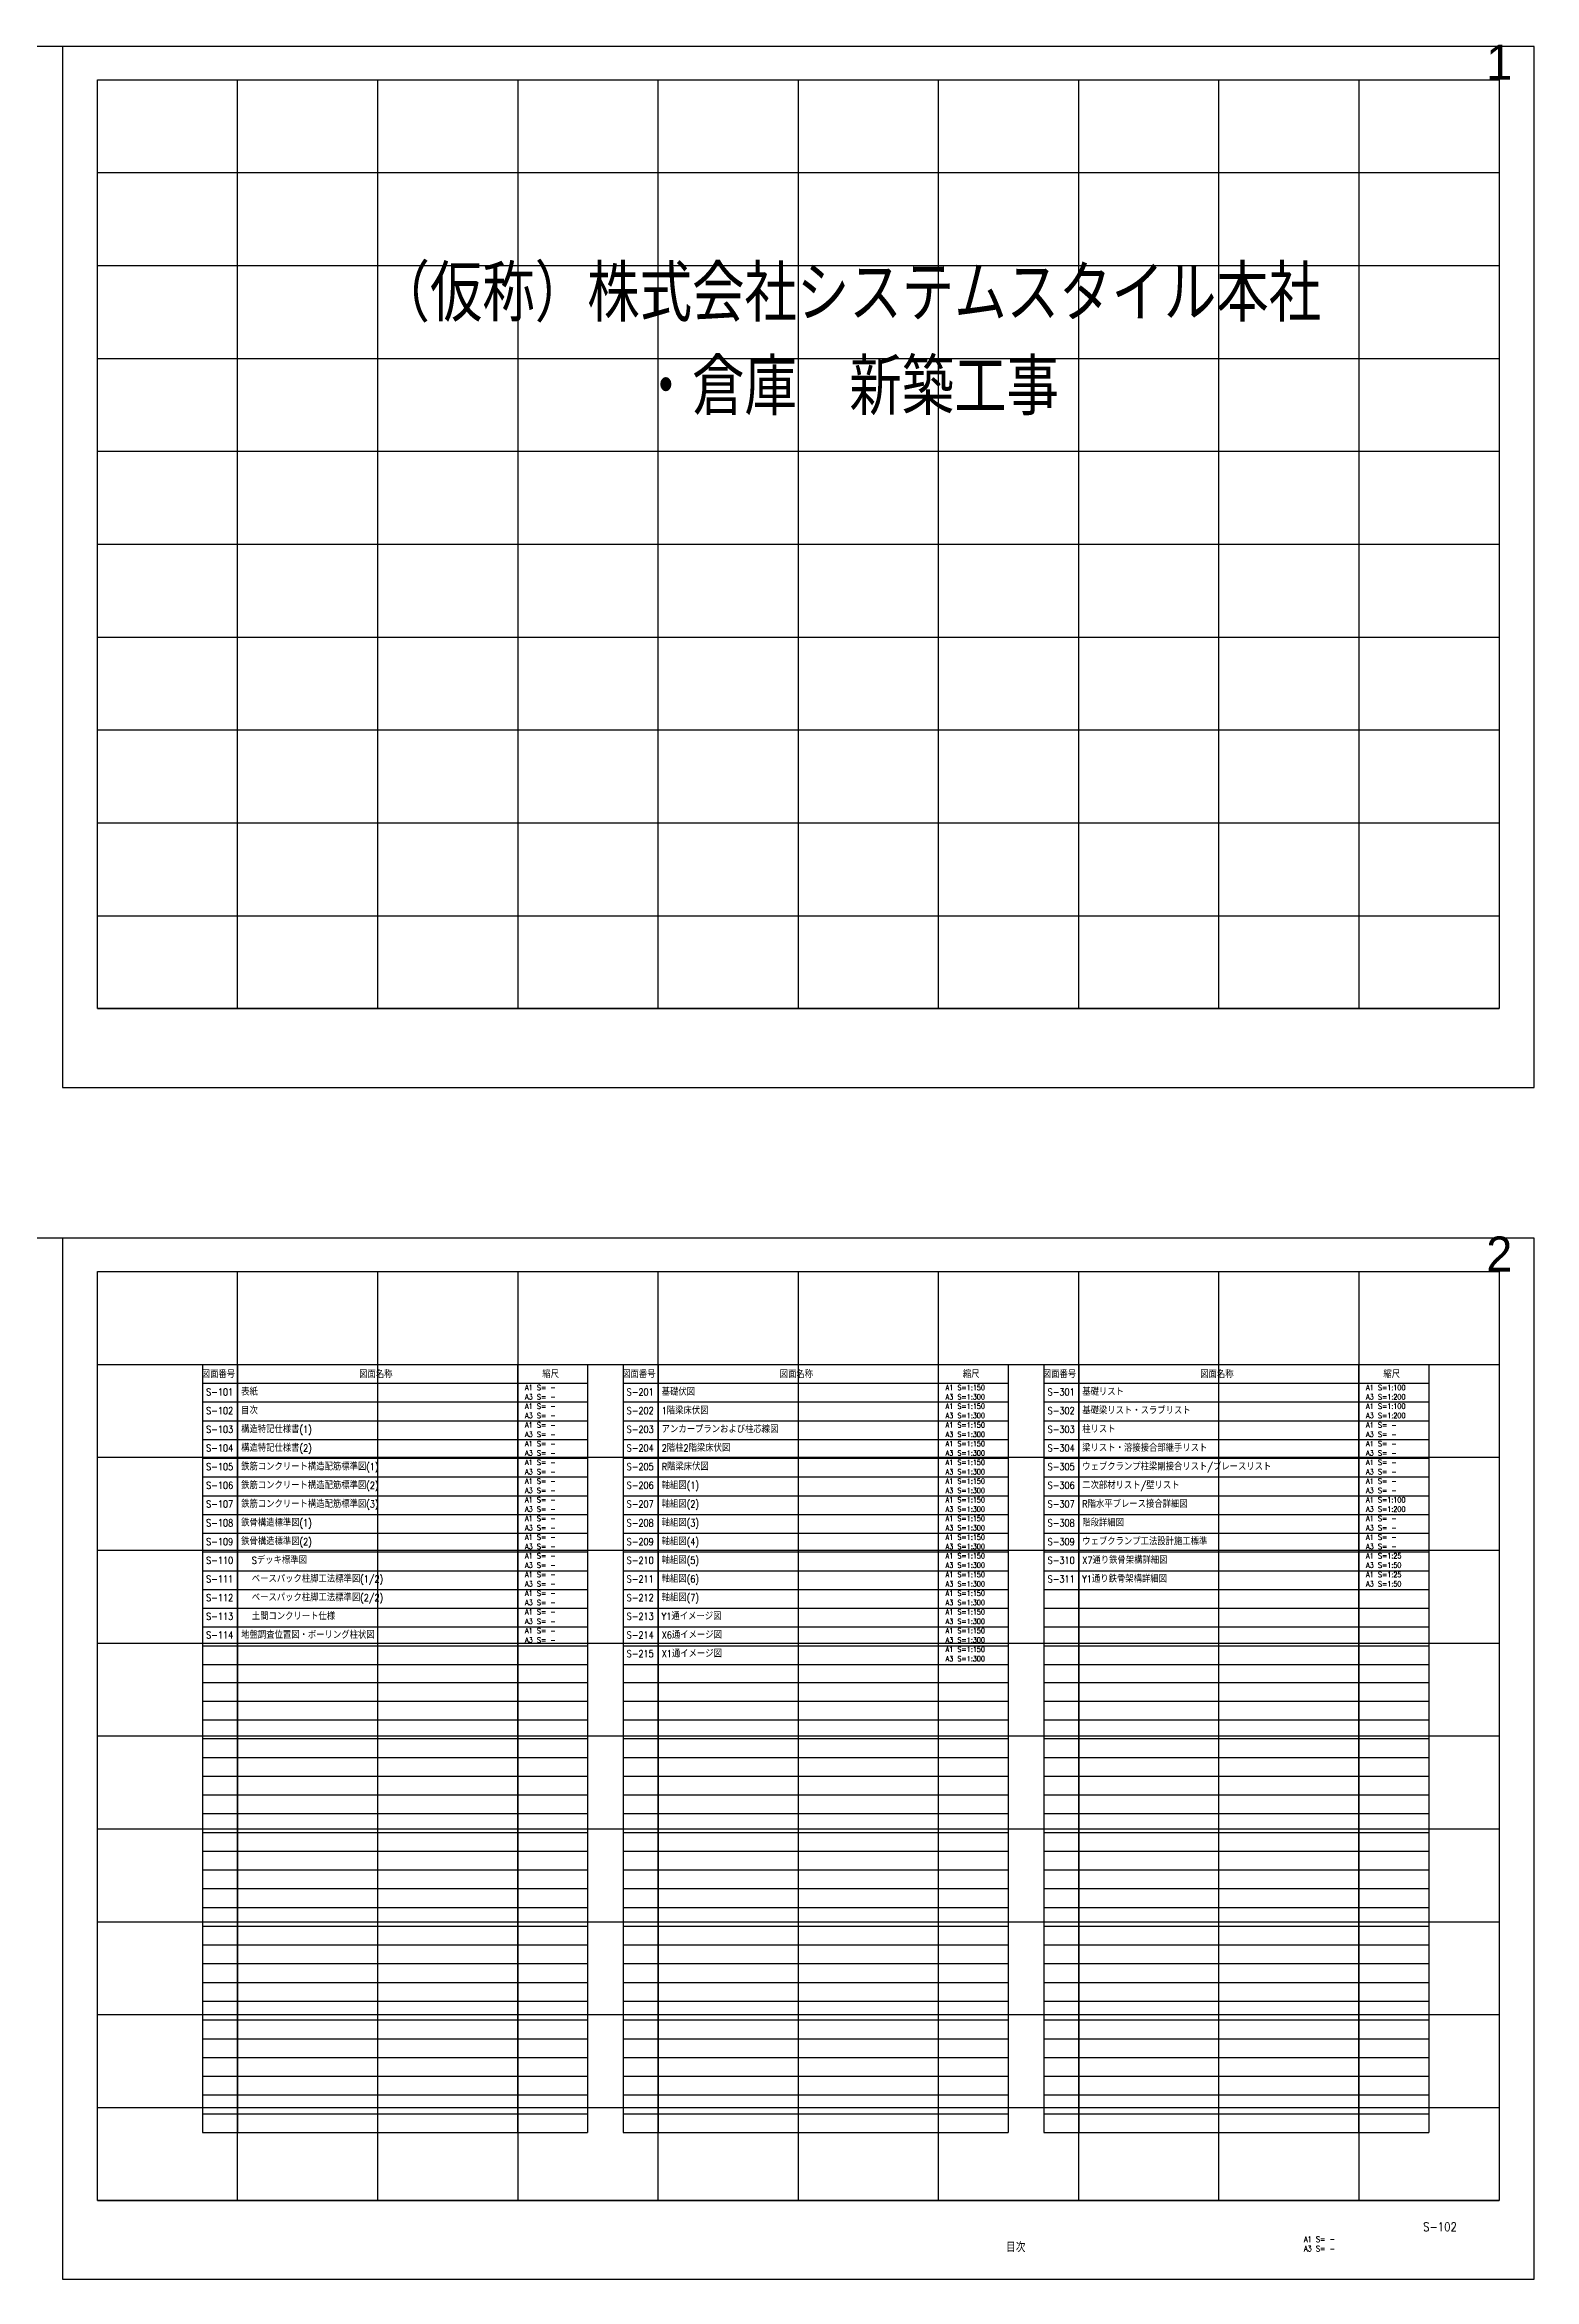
# Model space of a CAD drawing. Extents: x -180000 to 810000, y -1678500 to 210463.
# Drawn here: x -2532 to 210000, y -318500 to 250 of the extents above; entities that cross this region are included whole.
import ezdxf

# ---------------------------------------------------------------- set-up
doc = ezdxf.new("R2010")
doc.units = 0
doc.header["$MEASUREMENT"] = 0
doc.layers.get('Defpoints').update_dxf_attribs({"color": 251, "linetype": 'CONTINUOUS'})
doc.layers.add('99_レイアウト枠', color=251, linetype='CONTINUOUS', plot=False)
doc.layers.add('99_頁番号', color=6, linetype='CONTINUOUS')
doc.styles.add('DRACAD', font='txt', dxfattribs={"width": 0.85, "bigfont": 'extfont2'})
doc.styles.get("Standard").update_dxf_attribs({"font": 'Osaka.ttc'})
doc.dimstyles.get("Standard").update_dxf_attribs({"dimtxt": 0.18, "dimasz": 0.18, "dimexe": 0.18, "dimexo": 0.0625, "dimgap": 0.09, "dimtad": 0, "dimtih": 1, "dimtoh": 1, "dimdec": 4, "dimzin": 0, "dimdsep": 46, "dimtxsty": 'Standard', "dimcen": 0.09, "dimadec": 0, "dimazin": 0, "dimtfac": 1, "dimtdec": 4, "dimtofl": 0, "dimtmove": 0, "dimatfit": 3, "dimfxl": 1, "dimtolj": 1, "dimtzin": 0, "dimarcsym": 0})

# ---------------------------------------------------------------- blocks, each defined once
blk = doc.blocks.new('*D7831')
at = {"layer": '99_レイアウト枠', "color": 0, "lineweight": -2}
for p, q in [((0, 0), (-66617, 0)), ((-66616, 0), (-66616, -79695)), ((-66616, -170000), (-66616, -90305)), ((0, -170000), (-66617, -170000))]:
    blk.add_line(p, q, dxfattribs=at)
at = {"layer": '99_レイアウト枠', "color": 0}
for points in [[(-66616, 0), (-66616, 0), (-66616, 0)], [(-66616, -170000), (-66616, -170000), (-66616, -170000)]]:
    blk.add_solid(points, dxfattribs=at)
at = {"layer": 'Defpoints', "color": 0}
for p in [(0, 0), (-66616, -170000), (0, -170000)]:
    blk.add_point(p, dxfattribs=at)
at = {"layer": '99_レイアウト枠', "color": 0, "insert": (-66616, -85000), "char_height": 10000, "attachment_point": 5}
blk.add_mtext('\\A1;170000', dxfattribs=at)

msp = doc.modelspace()

# ---------------------------------------------------------------- linework, layer by layer
at = {"layer": '99_レイアウト枠'}
for p, q in [((5000, -137250), (5000, -4750)), ((25000, -137250), (25000, -4750)), ((45000, -137250), (45000, -4750)), ((65000, -137250), (65000, -4750)), ((85000, -137250), (85000, -4750)), ((105000, -137250), (105000, -4750)), ((125000, -137250), (125000, -4750)), ((145000, -137250), (145000, -4750)), ((165000, -137250), (165000, -4750)), ((185000, -137250), (185000, -4750)), ((5000, -18000), (205000, -18000)), ((5000, -31250), (205000, -31250)), ((5000, -44500), (205000, -44500)), ((5000, -57750), (205000, -57750)), ((5000, -71000), (205000, -71000)), ((5000, -84250), (205000, -84250)), ((5000, -97500), (205000, -97500)), ((5000, -110750), (205000, -110750)), ((5000, -124000), (205000, -124000)), ((5000, -137250), (205000, -137250)), ((5000, -307250), (5000, -174750)), ((25000, -307250), (25000, -174750)), ((45000, -307250), (45000, -174750)), ((65000, -307250), (65000, -174750)), ((85000, -307250), (85000, -174750)), ((105000, -307250), (105000, -174750)), ((125000, -307250), (125000, -174750)), ((145000, -307250), (145000, -174750)), ((165000, -307250), (165000, -174750)), ((185000, -307250), (185000, -174750)), ((5000, -188000), (205000, -188000)), ((5000, -201250), (205000, -201250)), ((5000, -214500), (205000, -214500)), ((5000, -227750), (205000, -227750)), ((5000, -241000), (205000, -241000)), ((5000, -254250), (205000, -254250)), ((5000, -267500), (205000, -267500)), ((5000, -280750), (205000, -280750)), ((5000, -294000), (205000, -294000)), ((5000, -307250), (205000, -307250))]:
    msp.add_line(p, q, dxfattribs=at)
for points in [[(0, -148500), (210000, -148500), (210000, 0), (0, 0)], [(5000, -4750), (205000, -4750), (205000, -137250), (5000, -137250)], [(0, -318500), (210000, -318500), (210000, -170000), (0, -170000)], [(5000, -174750), (205000, -174750), (205000, -307250), (5000, -307250)]]:
    msp.add_lwpolyline(points, close=True, dxfattribs=at)
at = {"layer": '99_頁番号'}
for p, q in [((20000, -188000), (74935.9, -188000)), ((20000, -188000), (20000, -297550)), ((25000, -188000), (25000, -297550)), ((64935.9, -188000), (64935.9, -297550)), ((74935.9, -188000), (74935.9, -297550)), ((80000, -188000), (134935.9, -188000)), ((80000, -188000), (80000, -297550)), ((85000, -188000), (85000, -297550)), ((124935.9, -188000), (124935.9, -297550)), ((134935.9, -188000), (134935.9, -297550)), ((140000, -188000), (194935.9, -188000)), ((140000, -188000), (140000, -297550)), ((145000, -188000), (145000, -297550)), ((184935.9, -188000), (184935.9, -297550)), ((194935.9, -188000), (194935.9, -297550)), ((20000, -190675), (74935.9, -190675)), ((80000, -190675), (134935.9, -190675)), ((140000, -190675), (194935.9, -190675)), ((20000, -193350), (74935.9, -193350)), ((80000, -193350), (134935.9, -193350)), ((140000, -193350), (194935.9, -193350)), ((20000, -196025), (74935.9, -196025)), ((80000, -196025), (134935.9, -196025)), ((140000, -196025), (194935.9, -196025)), ((20000, -198700), (74935.9, -198700)), ((80000, -198700), (134935.9, -198700)), ((140000, -198700), (194935.9, -198700)), ((20000, -201375), (74935.9, -201375)), ((80000, -201375), (134935.9, -201375)), ((140000, -201375), (194935.9, -201375)), ((20000, -204050), (74935.9, -204050)), ((20000, -206725), (74935.9, -206725)), ((80000, -204050), (134935.9, -204050)), ((80000, -206725), (134935.9, -206725)), ((140000, -204050), (194935.9, -204050)), ((140000, -206725), (194935.9, -206725)), ((20000, -209400), (74935.9, -209400)), ((80000, -209400), (134935.9, -209400)), ((140000, -209400), (194935.9, -209400)), ((20000, -212075), (74935.9, -212075)), ((80000, -212075), (134935.9, -212075)), ((140000, -212075), (194935.9, -212075)), ((20000, -214750), (74935.9, -214750)), ((80000, -214750), (134935.9, -214750)), ((140000, -214750), (194935.9, -214750)), ((20000, -217425), (74935.9, -217425)), ((80000, -217425), (134935.9, -217425)), ((140000, -217425), (194935.9, -217425)), ((20000, -220100), (74935.9, -220100)), ((20000, -222775), (74935.9, -222775)), ((80000, -220100), (134935.9, -220100)), ((80000, -222775), (134935.9, -222775)), ((140000, -220100), (194935.9, -220100)), ((140000, -222775), (194935.9, -222775)), ((20000, -225450), (74935.9, -225450)), ((80000, -225450), (134935.9, -225450)), ((140000, -225450), (194935.9, -225450)), ((20000, -228125), (74935.9, -228125)), ((80000, -228125), (134935.9, -228125)), ((140000, -228125), (194935.9, -228125)), ((20000, -230800), (74935.9, -230800)), ((80000, -230800), (134935.9, -230800)), ((140000, -230800), (194935.9, -230800)), ((20000, -233350), (74935.9, -233350)), ((80000, -233350), (134935.9, -233350)), ((140000, -233350), (194935.9, -233350)), ((20000, -236025), (74935.9, -236025)), ((20000, -238700), (74935.9, -238700)), ((80000, -236025), (134935.9, -236025)), ((80000, -238700), (134935.9, -238700)), ((140000, -236025), (194935.9, -236025)), ((140000, -238700), (194935.9, -238700)), ((20000, -241375), (74935.9, -241375)), ((80000, -241375), (134935.9, -241375)), ((140000, -241375), (194935.9, -241375)), ((20000, -244050), (74935.9, -244050)), ((80000, -244050), (134935.9, -244050)), ((140000, -244050), (194935.9, -244050)), ((20000, -246725), (74935.9, -246725)), ((80000, -246725), (134935.9, -246725)), ((140000, -246725), (194935.9, -246725)), ((20000, -249400), (74935.9, -249400)), ((80000, -249400), (134935.9, -249400)), ((140000, -249400), (194935.9, -249400)), ((20000, -252075), (74935.9, -252075)), ((20000, -254750), (74935.9, -254750)), ((80000, -252075), (134935.9, -252075)), ((80000, -254750), (134935.9, -254750)), ((140000, -252075), (194935.9, -252075)), ((140000, -254750), (194935.9, -254750)), ((20000, -257425), (74935.9, -257425)), ((80000, -257425), (134935.9, -257425)), ((140000, -257425), (194935.9, -257425)), ((20000, -260100), (74935.9, -260100)), ((80000, -260100), (134935.9, -260100)), ((140000, -260100), (194935.9, -260100)), ((20000, -262775), (74935.9, -262775)), ((80000, -262775), (134935.9, -262775)), ((140000, -262775), (194935.9, -262775)), ((20000, -265450), (74935.9, -265450)), ((80000, -265450), (134935.9, -265450)), ((140000, -265450), (194935.9, -265450)), ((20000, -268125), (74935.9, -268125)), ((20000, -270800), (74935.9, -270800)), ((80000, -268125), (134935.9, -268125)), ((80000, -270800), (134935.9, -270800)), ((140000, -268125), (194935.9, -268125)), ((140000, -270800), (194935.9, -270800)), ((20000, -273475), (74935.9, -273475)), ((80000, -273475), (134935.9, -273475)), ((140000, -273475), (194935.9, -273475)), ((20000, -276150), (74935.9, -276150)), ((80000, -276150), (134935.9, -276150)), ((140000, -276150), (194935.9, -276150)), ((20000, -278825), (74935.9, -278825)), ((80000, -278825), (134935.9, -278825)), ((140000, -278825), (194935.9, -278825)), ((20000, -281500), (74935.9, -281500)), ((80000, -281500), (134935.9, -281500)), ((140000, -281500), (194935.9, -281500)), ((20000, -284175), (74935.9, -284175)), ((20000, -286850), (74935.9, -286850)), ((80000, -284175), (134935.9, -284175)), ((80000, -286850), (134935.9, -286850)), ((140000, -284175), (194935.9, -284175)), ((140000, -286850), (194935.9, -286850)), ((20000, -289525), (74935.9, -289525)), ((80000, -289525), (134935.9, -289525)), ((140000, -289525), (194935.9, -289525)), ((20000, -292200), (74935.9, -292200)), ((80000, -292200), (134935.9, -292200)), ((140000, -292200), (194935.9, -292200)), ((20000, -294875), (74935.9, -294875)), ((80000, -294875), (134935.9, -294875)), ((140000, -294875), (194935.9, -294875)), ((20000, -297550), (74935.9, -297550)), ((80000, -297550), (134935.9, -297550)), ((140000, -297550), (194935.9, -297550))]:
    msp.add_line(p, q, dxfattribs=at)

# ---------------------------------------------------------------- texts
at = {"layer": '99_レイアウト枠', "char_height": 5000, "attachment_point": 8}
for s, insert in [('1', (205000, -4750)), ('2', (205000, -174750))]:
    msp.add_mtext(s, dxfattribs=dict(at, insert=insert))
at = {"layer": '99_頁番号', "insert": (45000, -31250), "char_height": 8000, "width": 134539.655, "attachment_point": 1, "style": 'DRACAD'}
msp.add_mtext('\\pxqc;（仮称）株式会社システムスタイル本社・倉庫\u3000新築工事', dxfattribs=at)
at = {"layer": '99_頁番号', "style": 'DRACAD'}
for s, insert, char_height, width, attachment_point, line_spacing_factor in [('図面番号', (22250, -189416.7), 1000, 4500, 5, 1.6), ('図面名称', (44717.9, -189416.7), 1000, 39435.874, 5, 1.6), ('A1 S= - ^JA3 S= - \\PA1 S= - ^JA3 S= - \\PA1 S= - ^JA3 S= - \\PA1 S= - ^JA3 S= - \\PA1 S= - ^JA3 S= - \\PA1 S= - ^JA3 S= - \\PA1 S= - ^JA3 S= - \\PA1 S= - ^JA3 S= - \\PA1 S= - ^JA3 S= - \\PA1 S= - ^JA3 S= - \\PA1 S= - ^JA3 S= - \\PA1 S= - ^JA3 S= - \\PA1 S= - ^JA3 S= - \\PA1 S= - ^JA3 S= - ', (66000, -190925), 750, 8935.874, 1, 1.066667), ('縮尺', (69653.8, -189416.7), 1000, 9435.874, 5, 1.6), ('図面番号', (82250, -189416.7), 1000, 4500, 5, 1.6), ('図面名称', (104717.9, -189416.7), 1000, 39435.874, 5, 1.6), ('A1 S=1:150^JA3 S=1:300\\PA1 S=1:150^JA3 S=1:300\\PA1 S=1:150^JA3 S=1:300\\PA1 S=1:150^JA3 S=1:300\\PA1 S=1:150^JA3 S=1:300\\PA1 S=1:150^JA3 S=1:300\\PA1 S=1:150^JA3 S=1:300\\PA1 S=1:150^JA3 S=1:300\\PA1 S=1:150^JA3 S=1:300\\PA1 S=1:150^JA3 S=1:300\\PA1 S=1:150^JA3 S=1:300\\PA1 S=1:150^JA3 S=1:300\\PA1 S=1:150^JA3 S=1:300\\PA1 S=1:150^JA3 S=1:300\\PA1 S=1:150^JA3 S=1:300', (126000, -190925), 750, 10804.015, 1, 1.066667), ('縮尺', (129653.8, -189416.7), 1000, 9435.874, 5, 1.6), ('図面番号', (142250, -189416.7), 1000, 4500, 5, 1.6), ('図面名称', (164717.9, -189416.7), 1000, 39435.874, 5, 1.6), ('A1 S=1:100^JA3 S=1:200\\PA1 S=1:100^JA3 S=1:200\\PA1 S= - ^JA3 S= - \\PA1 S= - ^JA3 S= - \\PA1 S= - ^JA3 S= - \\PA1 S= - ^JA3 S= - \\PA1 S=1:100^JA3 S=1:200\\PA1 S= - ^JA3 S= - \\PA1 S= - ^JA3 S= - \\PA1 S=1:25^JA3 S=1:50\\PA1 S=1:25^JA3 S=1:50', (186000, -190925), 750, 8656.876, 1, 1.066667), ('縮尺', (189653.8, -189416.7), 1000, 9435.874, 5, 1.6), ('S-101\\PS-102\\PS-103\\PS-104\\PS-105\\PS-106\\PS-107\\PS-108\\PS-109\\PS-110\\PS-111\\PS-112\\PS-113\\PS-114', (20500, -191425), 1000, 4500, 1, 1.6), ('表紙\\P目次\\P構造特記仕様書(1)\\P構造特記仕様書(2)\\P鉄筋コンクリート構造配筋標準図(1)\\P鉄筋コンクリート構造配筋標準図(2)\\P鉄筋コンクリート構造配筋標準図(3)\\P鉄骨構造標準図(1)  \\P鉄骨構造標準図(2)  \\P  Sデッキ標準図  \\P  ベースパック柱脚工法標準図(1/2)  \\P  ベースパック柱脚工法標準図(2/2)  \\P  土間コンクリート仕様  \\P地盤調査位置図・ボーリング柱状図', (25500, -191425), 1000, 39500, 1, 1.6), ('S-201\\PS-202\\PS-203\\PS-204\\PS-205\\PS-206\\PS-207\\PS-208\\PS-209\\PS-210\\PS-211\\PS-212\\PS-213\\PS-214\\PS-215', (80500, -191425), 1000, 10804.015, 1, 1.6), ('基礎伏図\\P1階梁床伏図\\Pアンカープランおよび柱芯線図\\P2階柱2階梁床伏図\\PR階梁床伏図\\P軸組図(1)\\P軸組図(2)\\P軸組図(3)\\P軸組図(4)\\P軸組図(5)\\P軸組図(6)\\P軸組図(7)\\PY1通イメージ図\\PX6通イメージ図\\PX1通イメージ図', (85500, -191425), 1000, 38791.967, 1, 1.6), ('S-301\\PS-302\\PS-303\\PS-304\\PS-305\\PS-306\\PS-307\\PS-308\\PS-309\\PS-310\\PS-311', (140564.1, -191425), 1000, 10804.015, 1, 1.6), ('基礎リスト\\P基礎梁リスト・スラブリスト\\P柱リスト\\P梁リスト・溶接接合部継手リスト\\Pウェブクランプ柱梁剛接合リスト/ブレースリスト\\P二次部材リスト/壁リスト\\PR階水平ブレース接合詳細図\\P階段詳細図\\Pウェブクランプ工法設計施工標準\\PX7通り鉄骨架構詳細図\\PY1通り鉄骨架構詳細図', (145500, -191425), 1000, 39524.018, 1, 1.6)]:
    msp.add_mtext(s, dxfattribs=dict(at, insert=insert, char_height=char_height, width=width, attachment_point=attachment_point, line_spacing_factor=line_spacing_factor))
at = {"layer": '99_頁番号', "attachment_point": 4, "style": 'DRACAD'}
for s, insert, char_height in [('{S-102}', (194130.6, -311003.9), 1250), ('{目次}', (134630.6, -314003.9), 1250), ('A1 S= - ^JA3 S= - ', (177130.6, -313453.9), 800)]:
    msp.add_mtext(s, dxfattribs=dict(at, insert=insert, char_height=char_height))

# ---------------------------------------------------------------- dimensions: what is measured, and where the dimension line sits
at = {"layer": '99_レイアウト枠'}
dim = msp.add_linear_dim(base=(-66616.4, -170000), p1=(0, 0), p2=(0, -170000), angle=90, dimstyle='Standard', override={"dimtxt": 10000, "dimdec": 0}, dxfattribs=at)
dim.commit()
dim.dimension.update_dxf_attribs({"geometry": '*D7831', "text_midpoint": (-66616.4, -85000)})

doc.saveas('drawing.dxf')
